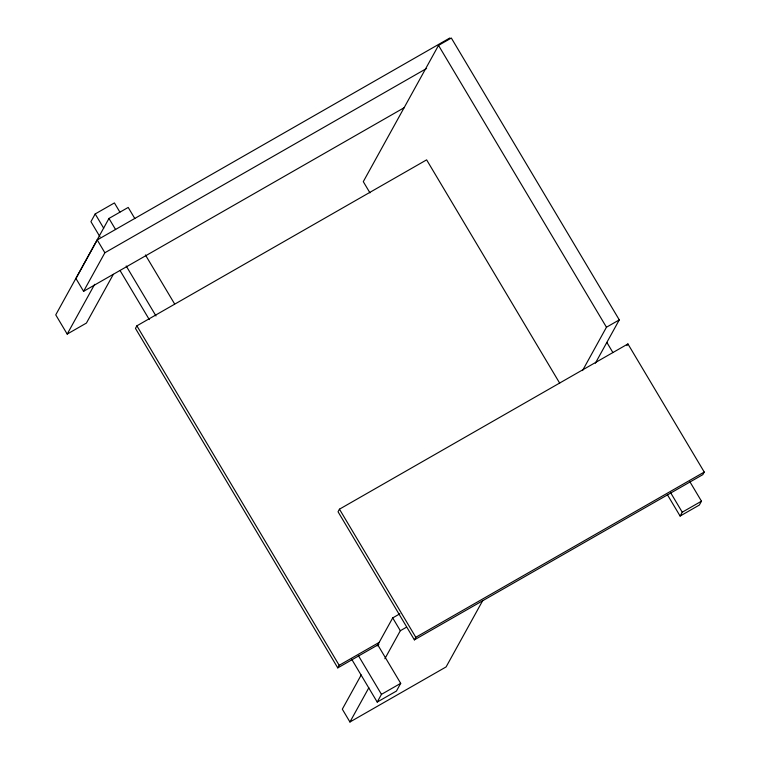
<?xml version="1.0" encoding="UTF-8"?>
<svg xmlns="http://www.w3.org/2000/svg" width="760" height="760" viewBox="0 0 760 760"><rect width="100%" height="100%" fill="white"/><g stroke="black" fill="none" stroke-linecap="round" stroke-linejoin="round"><path stroke-width="1.14" d="M119.89 212.116L114.418 202.929L95.19 213.95L90.934 221.663L100.044 236.958M134.824 218.557L128.202 207.432L108.965 218.443L55.746 314.868L67.194 334.087L86.421 323.066L113.326 274.341M449.806 38L97.242 239.951L75.953 278.521L83.581 291.327L404.282 107.635M83.581 291.327L104.87 252.766L426.597 68.476M67.194 334.087L94.668 284.316M559.673 383.125L426.626 159.857L136.876 325.831L135.46 328.396L337.763 667.888L378.86 644.347M595.346 363.242L619.286 319.884L451.335 38.038L438.52 45.391L363.29 181.659L369.959 192.85M339.454 509.181L338.038 511.756L414.38 639.863L702.838 474.63L704.254 472.055L627.922 343.947L339.454 509.181L415.796 637.288L414.38 639.863M337.763 667.888L339.178 665.313L379.249 642.361M361.209 674.956L342.313 709.184L349.942 722L446.101 666.919L482.742 600.542M377.235 645.914L392.702 617.908L399.855 613.814M349.942 722L368.837 687.771M384.873 658.73L400.33 630.724L406.467 627.209M351.68 659.233L377.207 702.069L381.463 694.355L400.7 683.344L377.596 644.584M400.7 683.344L396.435 691.058L377.207 702.069M582.531 370.585L606.461 327.227L619.286 319.884M626.971 345.658L627.922 343.947M667.375 494.684L680.114 516.059L682.242 512.202L701.47 501.192L689.947 481.849M701.47 501.192L699.342 505.048L680.114 516.059M415.796 637.288L704.254 472.055M438.52 45.391L606.461 327.227M606.85 342.399L612.911 352.583M670.719 492.86L682.242 512.202M392.702 617.908L400.33 630.724M145.416 254.951L174.591 303.915M108.965 218.443L115.596 229.567M95.19 213.95L103.702 228.228M126.189 265.971L155.971 315.951M358.368 655.595L381.463 694.355M120.109 270.617L149.283 319.58M97.242 239.951L104.87 252.766M136.876 325.831L339.178 665.313"/></g></svg>
